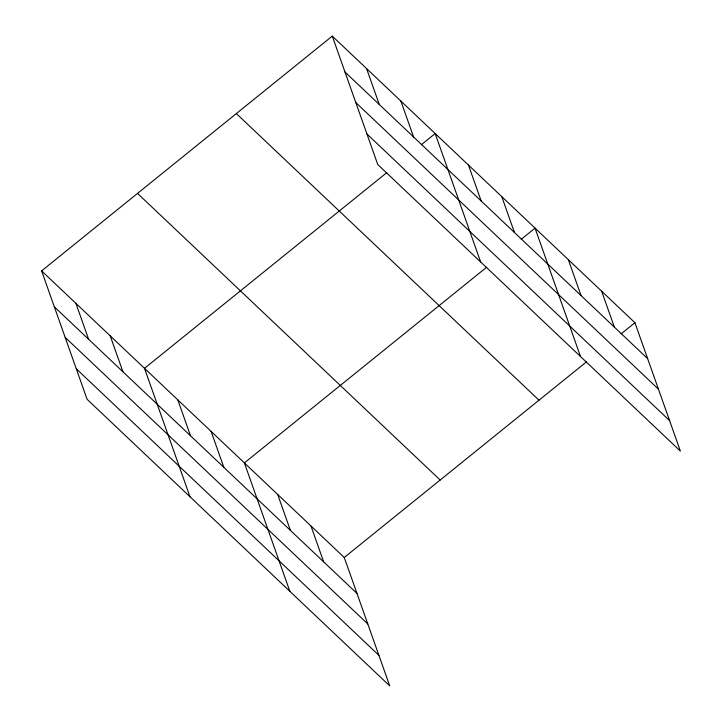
<?xml version="1.0" encoding="UTF-8"?>
<svg xmlns="http://www.w3.org/2000/svg" width="722" height="722" viewBox="0 0 722 722"><rect width="100%" height="100%" fill="white"/><g stroke="black" fill="none" stroke-linecap="round" stroke-linejoin="round"><path stroke-width="1.08" d="M41.605 270.885L344.259 557.501L389.727 685.9L87.082 399.284L41.605 270.885L332.273 36.1L634.918 322.716L680.395 451.115L377.741 164.499L332.273 36.1M386.784 172.639L144.508 368.328L189.976 496.736M421.35 144.716L435.176 133.552L480.644 261.951M486.655 267.221L244.388 462.919L289.856 591.318M521.221 239.298L535.047 228.134L580.515 356.533M344.259 557.501L586.526 361.803M621.091 333.889L634.918 322.716M344.999 72.038L647.652 358.653M355.802 102.551L658.455 389.167M366.938 133.985L669.583 420.61M236.356 113.58L539 400.196M137.532 193.406L440.176 480.022M54.34 306.823L356.984 593.439M65.142 337.336L367.787 623.952M76.27 368.771L378.924 655.386M601.634 291.192L614.359 327.129M568.34 259.658L581.066 295.605M501.754 196.61L514.479 232.547M468.461 165.076L481.195 201.014M400.872 101.071L413.598 137.009M366.568 68.581L379.303 104.519M310.965 525.968L323.691 561.915M277.672 494.444L290.406 530.381M211.095 431.386L223.82 467.324M177.802 399.862L190.527 435.799M110.213 335.847L122.939 371.785M75.909 303.366L88.635 339.304"/></g></svg>
